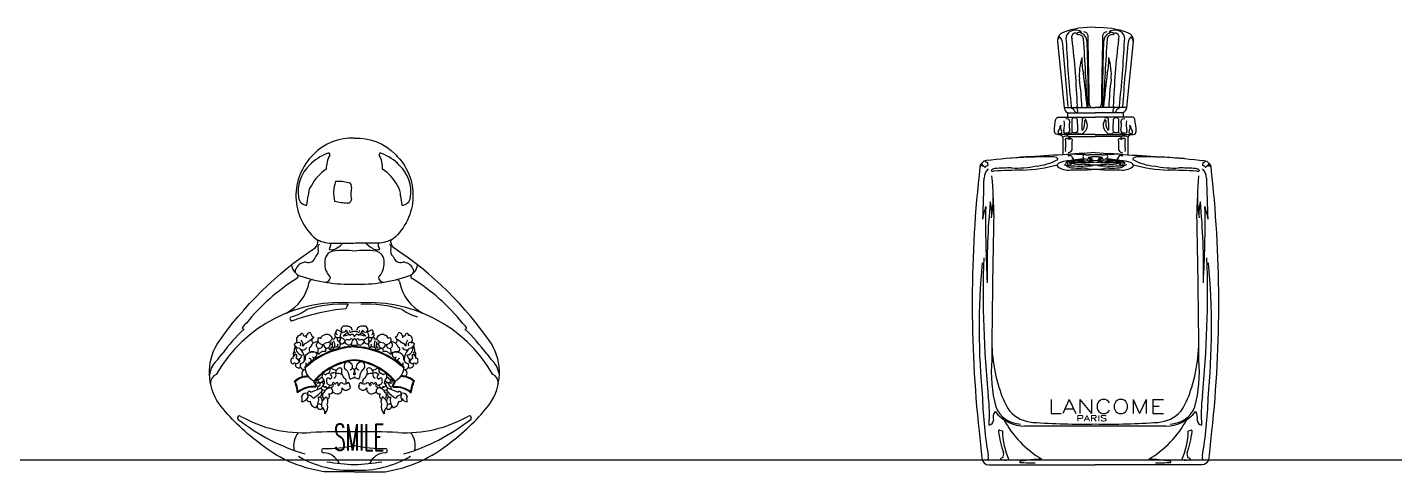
# Model space of a CAD drawing. Header units: inches. Extents: x 8.4 to 50.9, y 14.4 to 39.2.
# Drawn here: x 26.232 to 27.232, y 29.557 to 29.882 of the extents above; entities that cross this region are included whole.
import ezdxf

# ---------------------------------------------------------------- set-up
doc = ezdxf.new("R2010")
doc.units = ezdxf.units.IN
doc.header["$MEASUREMENT"] = 0
doc.layers.add('02', color=2, linetype='Continuous')
doc.layers.add('1', color=1, linetype='Continuous')
doc.styles.add('DIM', font='txt_____.ttf')

msp = doc.modelspace()

# ---------------------------------------------------------------- linework, layer by layer
at = {"layer": '02'}
for p, q in [((26.99001, 29.82315), (27.01274, 29.82315)), ((26.99244, 29.81945), (27.01274, 29.81945)), ((27.03548, 29.82315), (27.01274, 29.82315)), ((27.03305, 29.81945), (27.01274, 29.81945)), ((26.99352, 29.80196), (27.01274, 29.80196)), ((27.03197, 29.80196), (27.01274, 29.80196))]:
    msp.add_line(p, q, dxfattribs=at)
for points in [[(27.01274, 29.88183, 0.105119), (26.98918, 29.8781, 0.338258), (26.98514, 29.87155), (26.99001, 29.82315, 0.22303), (26.99244, 29.81945), (26.99244, 29.81628)], [(27.01274, 29.88183, -0.105119), (27.0363, 29.8781, -0.338258), (27.04034, 29.87155), (27.03548, 29.82315, -0.22303), (27.03305, 29.81945), (27.03305, 29.81628)], [(26.98578, 29.80359), (26.98499, 29.80359, -0.418662), (26.98288, 29.80574, -0.051997), (26.98394, 29.81463, -0.350318), (26.986, 29.81628), (27.01274, 29.81628)], [(27.03971, 29.80359), (27.0405, 29.80359, 0.418662), (27.04261, 29.80574, 0.051997), (27.04155, 29.81463, 0.350318), (27.03949, 29.81628), (27.01274, 29.81628)], [(26.47116, 29.8008, 0.219739), (26.44118, 29.78884, 0.442612), (26.44288, 29.7272, 0.12547), (26.45413, 29.72399), (26.47098, 29.72399)], [(26.47116, 29.8008, -0.219739), (26.50115, 29.78884, -0.442612), (26.49945, 29.7272, -0.12547), (26.48819, 29.72399), (26.47135, 29.72399)], [(27.01274, 29.80359), (26.98578, 29.80359, -0.414214), (26.98895, 29.80042), (26.98895, 29.78871, -0.002781), (26.96193, 29.7871, 0.008698), (26.93306, 29.78441, 0.350408), (26.92839, 29.77975, 0.055013), (26.92774, 29.58642, -0.014798), (26.92971, 29.56675, 0.393784), (26.93499, 29.56183), (27.01274, 29.56183)], [(27.01274, 29.80359), (27.03971, 29.80359, 0.414214), (27.03654, 29.80042), (27.03654, 29.78871, 0.002781), (27.06355, 29.7871, -0.008698), (27.09242, 29.78441, -0.350408), (27.0971, 29.77975, -0.055013), (27.09775, 29.58642, 0.014798), (27.09578, 29.56675, -0.393784), (27.0905, 29.56183), (27.01274, 29.56183)], [(27.01274, 29.79037, -0.002451), (26.98895, 29.78871)], [(27.01274, 29.79037, 0.002451), (27.03654, 29.78871)], [(26.47116, 29.55685), (26.44871, 29.55685, -0.136759), (26.40058, 29.57856, -0.063234), (26.37218, 29.60636, -0.287881), (26.3708, 29.65016, -0.096882), (26.4424, 29.72057, 0.248997), (26.44442, 29.72638)], [(26.47116, 29.55685), (26.49362, 29.55685, 0.136759), (26.54175, 29.57856, 0.063234), (26.57015, 29.60636, 0.287881), (26.57153, 29.65016, 0.096882), (26.49993, 29.72057, -0.248997), (26.49791, 29.72638)], [(26.57644, 29.62166, 0.266108), (26.57228, 29.62802, 0.294592), (26.47116, 29.68005, 0.294592), (26.37005, 29.62802, 0.266108), (26.36589, 29.62166)], [(26.47116, 29.64872, 0.179058), (26.4349, 29.63318)], [(26.47116, 29.64815, 0.180973), (26.43497, 29.63246)], [(26.47116, 29.64872, -0.179058), (26.50743, 29.63318)], [(26.47116, 29.64815, -0.180973), (26.50736, 29.63246)], [(26.44199, 29.6229, 0.029414), (26.44337, 29.61993, -0.229928), (26.44281, 29.61868, 0.195974), (26.42958, 29.61446, 0.056479), (26.42735, 29.62313, -0.202721), (26.43712, 29.62694)], [(26.44124, 29.62327, 0.033597), (26.44279, 29.61979, -0.144387), (26.44259, 29.61927, 0.178763), (26.43, 29.61551, 0.047977), (26.42802, 29.62297, -0.195264), (26.4371, 29.62637, -0.195264)], [(26.50033, 29.6229, -0.029414), (26.49896, 29.61993, 0.229928), (26.49952, 29.61868, -0.195974), (26.51274, 29.61446, -0.056479), (26.51497, 29.62313, 0.202721), (26.50521, 29.62694)], [(26.50109, 29.62327, -0.033597), (26.49953, 29.61979, 0.144387), (26.49974, 29.61927, -0.178763), (26.51233, 29.61551, -0.047977), (26.51431, 29.62297, 0.195264), (26.50523, 29.62637, 0.195264)]]:
    msp.add_lwpolyline(points, format="xyb", dxfattribs=at)
for centre, radius, start, end in [((26.99659, 29.87378), 0.00542, 134.25106, 198.31026), ((26.99828, 29.87192), 0.00794, 58.00872, 133.61169), ((26.99827, 29.87476), 0.00292, 68.58951, 212.86585), ((26.99976, 29.87711), 0.00056, 138.95408, 271.31593), ((27.00122, 29.87572), 0.00258, 71.97891, 137.00646), ((27.00035, 29.87275), 0.00384, 10.89733, 98.65799), ((27.00249, 29.87817), 0.000474, 78.639, 281.361), ((26.99984, 29.87145), 0.00683, 359.51879, 66.34058), ((27.00456, 29.87567), 0.00284, 4.50476, 98.81223), ((16.90281, 29.65614), 10.10697, 0.96568, 1.245867), ((37.12268, 29.65614), 10.10697, 178.754133, 179.03432), ((27.02093, 29.87567), 0.00284, 81.18777, 175.49524), ((27.02565, 29.87145), 0.00683, 113.65942, 180.48121), ((27.02514, 29.87275), 0.00384, 81.34201, 169.10267), ((27.023, 29.87817), 0.000474, 258.639, 101.361), ((27.0272, 29.87192), 0.00794, 46.38831, 121.99128), ((27.02427, 29.87572), 0.00258, 42.99354, 108.02109), ((27.02573, 29.87711), 0.00056, 268.68407, 41.04592), ((27.02722, 29.87476), 0.00292, 327.13415, 111.41049), ((27.0289, 29.87378), 0.00542, 341.68974, 45.74894), ((26.98956, 29.87171), 0.00442, 142.22339, 182.15677), ((26.98668, 29.8739), 0.000798, 27.99971, 139.78054), ((26.97953, 29.869), 0.00946, 2.98795, 33.91422), ((23.94672, 29.58114), 3.0559, 4.55841, 5.41453), ((27.79068, 29.90886), 0.80008, 182.63483, 186.09644), ((26.37138, 29.79991), 0.62871, 2.21113, 6.69192), ((25.00427, 29.74128), 2.00422, 2.35925, 3.78207), ((26.16491, 29.83481), 0.84256, 359.36851, 2.48878), ((27.86058, 29.83481), 0.84256, 177.51122, 180.63149), ((29.02122, 29.74128), 2.00422, 176.21793, 177.64075), ((27.65411, 29.79991), 0.62871, 173.30808, 177.78887), ((26.2348, 29.90886), 0.80008, 353.90356, 357.36517), ((30.07877, 29.58114), 3.0559, 174.58547, 175.44159), ((27.04595, 29.869), 0.00946, 146.08578, 177.01205), ((27.03881, 29.8739), 0.000798, 40.21946, 152.00029), ((27.03593, 29.87171), 0.00442, 357.84323, 37.77661), ((27.04516, 29.84716), 0.04413, 163.29413, 184.2559), ((27.03793, 29.85767), 0.0351, 176.4442, 194.98764), ((26.98756, 29.85767), 0.0351, 345.01236, 3.5558), ((26.98033, 29.84716), 0.04413, 355.7441, 16.70587), ((25.63023, 29.68297), 1.38374, 5.8407, 6.87425), ((28.39526, 29.68297), 1.38374, 173.12575, 174.1593), ((26.79401, 29.81592), 0.20903, 2.09865, 7.68879), ((27.23148, 29.81592), 0.20903, 172.31121, 177.90135), ((27.01013, 29.82454), 0.00289, 160.15022, 208.81564), ((27.01158, 29.82597), 0.00327, 171.02583, 225.87622), ((27.01391, 29.82597), 0.00327, 314.12378, 8.97417), ((27.01536, 29.82454), 0.00289, 331.18436, 19.84978), ((26.99204, 29.81295), 0.00199, 358.20662, 116.69369), ((26.99637, 29.82369), 0.00126, 170.88321, 272.66947), ((26.99762, 29.8138), 0.00203, 44.70831, 181.11747), ((27.65966, 30.22859), 0.77771, 211.48249, 211.68881), ((26.99887, 29.82057), 0.00111, 208.08278, 4.76918), ((26.99818, 29.81401), 0.00151, 345.46704, 54.27714), ((26.99995, 29.82335), 0.000875, 112.11439, 224.33182), ((26.9829, 29.81648), 0.01758, 13.76405, 20.8674), ((27.08732, 29.80623), 0.08457, 174.04128, 179.05748), ((27.00288, 29.82325), 0.00032, 341.38208, 87.22136), ((27.00485, 29.81375), 0.00208, 53.14014, 142.61144), ((27.01151, 29.82716), 0.00418, 238.06638, 253.8777), ((27.01398, 29.82716), 0.00418, 286.1223, 301.93362), ((27.02063, 29.81375), 0.00208, 37.38856, 126.85986), ((26.93817, 29.80623), 0.08457, 0.94252, 5.95872), ((27.02261, 29.82325), 0.00032, 92.77864, 198.61792), ((27.04258, 29.81648), 0.01758, 159.1326, 166.23595), ((27.02662, 29.82057), 0.00111, 175.23082, 331.91722), ((27.02731, 29.81401), 0.00151, 125.72286, 194.53296), ((27.02553, 29.82335), 0.000875, 315.66818, 67.88561), ((27.02787, 29.8138), 0.00203, 358.88253, 135.29169), ((26.36583, 30.22859), 0.77771, 328.31119, 328.51751), ((27.02912, 29.82369), 0.00126, 267.33053, 9.11679), ((27.03345, 29.81295), 0.00199, 63.30631, 181.79338), ((26.98642, 29.80523), 0.000946, 146.82488, 266.34844), ((26.97332, 29.81321), 0.0144, 328.76897, 348.38414), ((26.99416, 29.80919), 0.00683, 170.52764, 205.74747), ((26.98638, 29.80551), 0.00178, 331.0609, 23.60817), ((26.99074, 29.8056), 0.00119, 152.78249, 307.77339), ((26.9721, 29.81049), 0.01811, 346.10267, 9.57101), ((26.9918, 29.80708), 0.00244, 262.30219, 337.85086), ((27.00404, 29.80998), 0.01043, 163.82982, 197.35418), ((26.99308, 29.80656), 0.00106, 337.85086, 17.35418), ((27.11258, 29.81053), 0.11704, 178.41493, 182.23692), ((26.99667, 29.80596), 0.00104, 179.07311, 291.95998), ((26.99752, 29.80716), 0.00243, 281.22497, 344.47963), ((26.92434, 29.80771), 0.07554, 359.08843, 4.49476), ((27.00331, 29.80736), 0.000608, 154.8229, 332.61987), ((26.99236, 29.81276), 0.01281, 333.71773, 4.76074), ((26.99972, 29.81045), 0.00723, 304.87686, 27.76935), ((27.00562, 29.81385), 0.000491, 357.14966, 182.85034), ((27.02577, 29.81045), 0.00723, 152.23065, 235.12314), ((27.01987, 29.81385), 0.000491, 357.14966, 182.85034), ((27.03313, 29.81276), 0.01281, 175.23926, 206.28227), ((27.02218, 29.80736), 0.000608, 207.38013, 25.1771), ((27.10115, 29.80771), 0.07554, 175.50524, 180.91157), ((27.02797, 29.80716), 0.00243, 195.52037, 258.77503), ((27.02882, 29.80596), 0.00104, 248.04002, 0.92689), ((26.91291, 29.81053), 0.11704, 357.76308, 1.58507), ((27.03241, 29.80656), 0.00106, 162.64582, 202.14914), ((27.02144, 29.80998), 0.01043, 342.64582, 16.17018), ((27.03369, 29.80708), 0.00244, 202.14914, 277.69781), ((27.03475, 29.8056), 0.00119, 232.22661, 27.21751), ((27.05339, 29.81049), 0.01811, 170.42899, 193.89733), ((27.03911, 29.80551), 0.00178, 156.39183, 208.9391), ((27.03133, 29.80919), 0.00683, 334.25253, 9.47236), ((27.05217, 29.81321), 0.0144, 191.61586, 211.23103), ((27.03907, 29.80523), 0.000946, 273.65156, 33.17512), ((26.98662, 29.80673), 0.00245, 263.88193, 302.27834), ((26.99152, 29.79704), 0.00531, 67.91055, 121.66404), ((26.95932, 29.79681), 0.03182, 353.23453, 6.04411), ((26.99176, 29.79982), 0.000857, 49.68351, 156.5611), ((26.99317, 29.80617), 0.00206, 228.24748, 279.79278), ((26.99352, 29.80328), 0.00132, 179.90643, 234.49673), ((26.99358, 29.80324), 0.00304, 245.34525, 290.2535), ((26.9938, 29.80146), 0.000581, 119.152, 270.59663), ((26.99766, 29.78784), 0.01682, 81.68732, 104.25457), ((26.99381, 29.79867), 0.0022, 30.263, 90.07944), ((27.14657, 29.79256), 0.15104, 177.26025, 180.15301), ((27.00194, 29.80724), 0.00332, 236.14642, 305.15457), ((27.02355, 29.80724), 0.00332, 234.84543, 303.85358), ((27.02783, 29.78784), 0.01682, 75.74543, 98.31268), ((27.03168, 29.79867), 0.0022, 89.92056, 149.737), ((26.87892, 29.79256), 0.15104, 359.84699, 2.73975), ((27.03191, 29.80324), 0.00304, 249.7465, 294.65475), ((27.03168, 29.80146), 0.000581, 269.40337, 60.848), ((27.03232, 29.80617), 0.00206, 260.20722, 311.75252), ((27.03396, 29.79704), 0.00531, 58.33596, 112.08945), ((27.03197, 29.80328), 0.00132, 305.50327, 0.09357), ((27.03373, 29.79982), 0.000857, 23.4389, 130.31649), ((27.06617, 29.79681), 0.03182, 173.95589, 186.76547), ((27.03887, 29.80673), 0.00245, 237.72166, 276.11807), ((26.46428, 29.75584), 0.03621, 111.2138, 135.7273), ((26.47098, 29.77875), 0.02038, 151.54579, 181.83323), ((26.45202, 29.78887), 0.00111, 338.53055, 139.58927), ((26.4903, 29.78887), 0.00111, 40.41073, 201.46945), ((26.47135, 29.77875), 0.02038, 358.16677, 28.45421), ((26.47805, 29.75584), 0.03621, 44.2727, 68.7862), ((26.98542, 29.2524), 0.53483, 90.41008, 94.06763), ((26.96622, 29.8205), 0.04018, 274.68478, 298.29954), ((26.98198, 29.78271), 0.00452, 47.52046, 94.91344), ((26.98469, 29.78547), 0.000671, 328.69929, 58.53888), ((26.99336, 29.79209), 0.00262, 158.20282, 204.29022), ((26.99288, 29.79307), 0.00281, 267.98795, 341.04903), ((26.99336, 29.78836), 0.000485, 104.42276, 299.21656), ((27.00349, 29.74546), 0.03994, 84.59811, 105.19097), ((27.02602, 29.46373), 0.32675, 94.27677, 95.75744), ((26.99426, 29.78612), 0.00193, 11.49074, 110.21955), ((26.99619, 29.7862), 0.000309, 95.53132, 312.43313), ((26.99658, 29.78478), 0.000362, 81.27074, 259.78742), ((26.99639, 29.78552), 0.000452, 302.18924, 89.73101), ((27.00316, 30.00757), 0.21837, 268.54905, 270.09611), ((27.00372, 29.78879), 0.000445, 334.46483, 115.58927), ((27.00534, 29.7875), 0.00164, 137.79217, 236.66953), ((27.00325, 29.7859), 0.0012, 301.16788, 10.86738), ((27.00689, 29.79298), 0.00436, 237.22346, 283.22962), ((27.00695, 29.78498), 0.000374, 273.06927, 38.96519), ((27.00764, 29.78624), 0.000213, 117.40247, 259.2872), ((27.01339, 29.76467), 0.02253, 78.86849, 105.03284), ((27.00698, 29.78448), 0.00167, 24.76106, 68.08646), ((27.0121, 29.76467), 0.02253, 74.96716, 101.13151), ((27.00832, 29.77149), 0.01725, 85.08927, 91.44272), ((27.00859, 29.78555), 0.00082, 260.98552, 112.9242), ((27.00879, 29.78541), 0.000376, 217.94799, 33.57946), ((27.009, 29.78586), 0.000261, 102.42071, 292.50484), ((27.00957, 29.78529), 0.00103, 67.0446, 127.19238), ((27.01194, 29.74906), 0.03968, 84.63876, 93.09451), ((27.01354, 29.74906), 0.03968, 86.90549, 95.36124), ((27.01032, 29.78481), 0.000358, 108.38459, 250.99903), ((27.0097, 29.78561), 0.000686, 318.07348, 66.84882), ((27.01579, 29.78561), 0.000686, 113.15118, 221.92652), ((27.01517, 29.78481), 0.000358, 289.00097, 71.61541), ((27.01592, 29.78529), 0.00103, 52.80762, 112.9554), ((27.01716, 29.77149), 0.01725, 88.55728, 94.91073), ((27.01689, 29.78555), 0.00082, 67.0758, 279.01448), ((27.0167, 29.78541), 0.000376, 146.42054, 322.05201), ((27.01648, 29.78586), 0.000261, 247.49516, 77.57929), ((27.01851, 29.78448), 0.00167, 111.91354, 155.23894), ((27.0186, 29.79298), 0.00436, 256.77038, 302.77654), ((27.01785, 29.78624), 0.000213, 280.7128, 62.59753), ((27.01853, 29.78498), 0.000374, 141.03481, 266.93073), ((27.022, 29.74546), 0.03994, 74.80903, 95.40189), ((27.02223, 29.7859), 0.0012, 169.13262, 238.83212), ((27.02015, 29.7875), 0.00164, 303.33047, 42.20783), ((27.02177, 29.78879), 0.000445, 64.41073, 205.53517), ((27.02233, 30.00757), 0.21837, 269.90389, 271.45095), ((26.99947, 29.46373), 0.32675, 84.24256, 85.72323), ((27.02909, 29.78552), 0.000452, 90.26899, 237.81076), ((27.02891, 29.78478), 0.000362, 280.21258, 98.72926), ((27.0293, 29.7862), 0.000309, 227.56687, 84.46868), ((27.03122, 29.78612), 0.00193, 69.78045, 168.50926), ((27.03261, 29.79307), 0.00281, 198.95097, 272.01205), ((27.03213, 29.78836), 0.000485, 240.78344, 75.57724), ((27.03213, 29.79209), 0.00262, 335.70978, 21.79718), ((27.0408, 29.78547), 0.000671, 121.46112, 211.30071), ((27.05927, 29.8205), 0.04018, 241.70046, 265.31522), ((27.0435, 29.78271), 0.00452, 85.08656, 132.47954), ((27.04006, 29.2524), 0.53483, 85.93237, 89.58992), ((26.45682, 29.76159), 0.02687, 133.3943, 188.60628), ((26.46728, 29.75193), 0.03103, 122.49934, 152.84029), ((26.47504, 29.75193), 0.03103, 27.15971, 57.50066), ((26.48551, 29.76159), 0.02687, 351.39372, 46.6057), ((26.93112, 29.77995), 0.00248, 150.06491, 187.62333), ((26.92916, 29.78119), 0.00019, 95.07489, 188.55922), ((26.9293, 29.78149), 0.000185, 215.16199, 58.25593), ((26.92949, 29.7819), 0.000275, 250.49511, 24.43042), ((26.9298, 29.78187), 0.000162, 275.89347, 112.20258), ((26.92991, 29.78165), 0.00011, 152.16869, 338.68141), ((26.93002, 29.78142), 0.000197, 304.51791, 98.25985), ((26.92876, 29.78122), 0.00137, 336.89786, 1.65569), ((26.93021, 29.78082), 0.000233, 216.2465, 4.36469), ((26.9306, 29.78048), 0.000388, 350.01692, 114.73964), ((26.93107, 29.78014), 0.000288, 356.05831, 107.25771), ((26.93146, 29.78), 0.00016, 4.24105, 131.03795), ((26.94011, 29.7718), 0.00864, 130.44223, 181.59301), ((26.93211, 29.78016), 0.000512, 196.84313, 300.00288), ((26.93213, 29.78412), 0.000226, 171.89136, 313.59426), ((26.9322, 29.7836), 0.00037, 332.45954, 75.19177), ((26.93796, 29.77343), 0.00841, 116.77668, 131.68574), ((26.9338, 29.78588), 0.00276, 242.52923, 271.3102), ((26.93386, 29.78283), 0.000286, 302.34116, 90.46791), ((26.93489, 29.78223), 0.000945, 157.74366, 217.45911), ((26.93419, 29.78157), 0.000107, 313.17208, 118.93774), ((26.93481, 29.78112), 0.000658, 145.46802, 195.05918), ((26.93949, 29.77482), 0.00374, 91.4199, 140.86109), ((26.93771, 29.77758), 0.00119, 199.58012, 273.08894), ((26.93854, 29.77579), 0.000974, 76.82629, 141.7206), ((26.98004, 28.92633), 0.85141, 91.3896, 92.77897), ((26.95303, 29.59256), 0.1865, 90.44308, 94.18941), ((26.95514, 29.84865), 0.06968, 267.07268, 281.8886), ((26.9574, 29.87591), 0.09845, 271.15863, 286.25747), ((26.98609, 29.78088), 0.00125, 154.98446, 239.31607), ((26.9881, 29.77968), 0.00358, 92.17615, 151.16418), ((26.99323, 29.7918), 0.0143, 237.05172, 275.50037), ((26.99357, 29.76833), 0.01594, 88.73344, 110.5955), ((26.99509, 29.79449), 0.01391, 247.58818, 272.69825), ((26.9936, 29.78138), 0.00268, 102.54759, 178.98567), ((26.99573, 29.78544), 0.00626, 219.82876, 265.66128), ((26.99379, 29.78244), 0.00147, 121.01777, 288.7506), ((26.99976, 30.01479), 0.23188, 268.46408, 274.54798), ((26.99514, 29.78316), 0.00148, 129.50556, 278.59533), ((26.997, 30.19748), 0.41322, 269.5729, 272.77692), ((26.99804, 29.99734), 0.2198, 269.10275, 275.39715), ((26.99551, 29.78316), 0.000554, 98.75129, 274.68127), ((27.00423, 29.89294), 0.11409, 265.48796, 269.06451), ((26.99639, 29.78717), 0.00359, 254.42562, 294.5938), ((27.00145, 29.80013), 0.01849, 251.4052, 274.60522), ((27.00182, 29.87291), 0.09251, 266.23245, 275.70776), ((27.00356, 29.72969), 0.05518, 89.67186, 97.333), ((27.0012, 29.80005), 0.01649, 266.53399, 290.51193), ((27.00303, 29.75861), 0.02026, 79.34912, 91.86167), ((26.92801, 28.67541), 1.10882, 85.52822, 86.12529), ((27.02745, 29.99734), 0.2198, 264.60285, 270.89725), ((27.02573, 30.01479), 0.23188, 265.45202, 271.53592), ((27.02848, 30.19748), 0.41322, 267.22308, 270.4271), ((27.09748, 28.67541), 1.10882, 93.87471, 94.47178), ((27.02366, 29.87291), 0.09251, 264.29224, 273.76755), ((27.02429, 29.80005), 0.01649, 249.48807, 273.46601), ((27.02246, 29.75861), 0.02026, 88.13833, 100.65088), ((27.02193, 29.72969), 0.05518, 82.667, 90.32814), ((27.02403, 29.80013), 0.01849, 265.39478, 288.5948), ((27.02126, 29.89294), 0.11409, 270.93549, 274.51204), ((27.02909, 29.78717), 0.00359, 245.4062, 285.57438), ((27.0304, 29.79449), 0.01391, 267.30175, 292.41182), ((27.02997, 29.78316), 0.000554, 265.31873, 81.24871), ((27.03034, 29.78316), 0.00148, 261.40467, 50.49444), ((27.02976, 29.78544), 0.00626, 274.33872, 320.17124), ((27.03226, 29.7918), 0.0143, 264.49963, 302.94828), ((27.0317, 29.78244), 0.00147, 251.2494, 58.98223), ((27.03192, 29.76833), 0.01594, 69.4045, 91.26656), ((27.03189, 29.78138), 0.00268, 1.01433, 77.45241), ((27.03739, 29.77968), 0.00358, 28.83582, 87.82385), ((27.0394, 29.78088), 0.00125, 300.68393, 25.01554), ((27.06809, 29.87591), 0.09845, 253.74253, 268.84137), ((27.07035, 29.84865), 0.06968, 258.1114, 272.92732), ((27.04545, 28.92633), 0.85141, 87.22103, 88.6104), ((27.07246, 29.59256), 0.1865, 85.81059, 89.55692), ((27.08599, 29.77482), 0.00374, 39.13891, 88.5801), ((27.08695, 29.77579), 0.000974, 38.2794, 103.17371), ((27.08778, 29.77758), 0.00119, 266.91106, 340.41988), ((27.08538, 29.7718), 0.00864, 358.40699, 49.55777), ((27.09129, 29.78157), 0.000107, 61.06226, 226.82792), ((27.09068, 29.78112), 0.000658, 344.94082, 34.53198), ((27.08753, 29.77343), 0.00841, 48.31426, 63.22332), ((27.09162, 29.78283), 0.000286, 89.53209, 237.65884), ((27.0906, 29.78223), 0.000945, 322.54089, 22.25634), ((27.09169, 29.78588), 0.00276, 268.6898, 297.47077), ((27.09329, 29.7836), 0.00037, 104.80823, 207.54046), ((27.09338, 29.78016), 0.000512, 239.99712, 343.15687), ((27.09335, 29.78412), 0.000226, 226.40574, 8.10864), ((27.09403, 29.78), 0.00016, 48.96205, 175.75895), ((27.09442, 29.78014), 0.000288, 72.74229, 183.94169), ((27.09489, 29.78048), 0.000388, 65.26036, 189.98308), ((27.09528, 29.78082), 0.000233, 175.63531, 323.7535), ((27.09547, 29.78142), 0.000197, 81.74015, 235.48209), ((27.09672, 29.78122), 0.00137, 178.34431, 203.10214), ((27.09557, 29.78165), 0.00011, 201.31859, 27.83131), ((27.09569, 29.78187), 0.000162, 67.79742, 264.10653), ((27.096, 29.7819), 0.000275, 155.56958, 289.50489), ((27.09619, 29.78149), 0.000185, 121.74407, 324.83801), ((27.09632, 29.78119), 0.00019, 351.44078, 84.92511), ((27.09436, 29.77995), 0.00248, 352.37667, 29.93509), ((26.4495, 29.75904), 0.01209, 144.33623, 181.64734), ((26.47934, 29.76069), 0.02348, 159.16623, 194.92664), ((26.45957, 29.73695), 0.03217, 76.75617, 93.87125), ((26.46628, 29.76549), 0.00285, 346.89949, 76.75617), ((26.49283, 29.75904), 0.01209, 358.35266, 35.66377), ((20.44225, 29.96214), 6.49202, 358.053684, 358.317812), ((26.8246, 29.75899), 0.11352, 351.63094, 7.25549), ((27.20089, 29.75899), 0.11352, 172.74451, 188.36906), ((33.58324, 29.96214), 6.49202, 181.682188, 181.946316), ((26.4367, 29.75821), 0.00648, 185.6675, 267.96567), ((26.15148, 29.79382), 0.28808, 351.59724, 352.9963), ((26.46629, 29.75606), 0.0027, 254.46743, 1.57452), ((26.48847, 29.76033), 0.01993, 166.89949, 192.16125), ((26.79085, 29.79382), 0.28808, 187.0037, 188.40276), ((26.50563, 29.75821), 0.00648, 272.03433, 354.3325), ((26.79979, 29.74744), 0.13872, 359.01673, 4.31925), ((27.2257, 29.74744), 0.13872, 175.68075, 180.98327), ((26.47196, 29.83265), 0.07949, 258.89311, 265.90492), ((26.50177, 29.84478), 0.44098, 346.47525, 347.68663), ((27.72507, 29.73911), 0.79255, 179.15955, 183.18244), ((27.43834, 29.70561), 0.50471, 174.47622, 181.19228), ((26.89792, 29.74525), 0.0391, 355.91692, 13.22843), ((34.52862, 29.58715), 7.59177, 178.808174, 179.612395), ((19.49686, 29.58715), 7.59177, 0.387605, 1.191826), ((27.12757, 29.74525), 0.0391, 166.77157, 184.08308), ((26.58715, 29.70561), 0.50471, 358.80772, 5.52378), ((26.30042, 29.73911), 0.79255, 356.81756, 0.84045), ((27.52372, 29.84478), 0.44098, 192.31337, 193.52475), ((26.44044, 29.71813), 0.00446, 302.4976, 19.86969), ((26.44724, 29.7209), 0.00289, 126.1904, 205.71178), ((26.45712, 29.7107), 0.00768, 103.11988, 184.94498), ((26.44963, 29.72269), 0.00416, 315.11227, 359.61016), ((26.45483, 29.72361), 0.00446, 239.79777, 283.36386), ((26.45252, 29.72308), 0.00134, 341.55996, 43.7523), ((26.46392, 29.64849), 0.07021, 83.73536, 96.9847), ((26.44896, 29.73685), 0.01889, 291.43235, 318.1095), ((26.47841, 29.64849), 0.07021, 83.0153, 96.26464), ((26.49337, 29.73685), 0.01889, 221.8905, 248.56765), ((26.4875, 29.72361), 0.00446, 256.63614, 300.20223), ((26.4852, 29.7107), 0.00768, 355.05502, 76.88012), ((26.48981, 29.72308), 0.00134, 136.2477, 198.44004), ((26.4927, 29.72269), 0.00416, 180.38984, 224.88773), ((26.49509, 29.7209), 0.00289, 334.28822, 53.8096), ((26.50189, 29.71813), 0.00446, 160.13031, 237.5024), ((26.43442, 29.70889), 0.0093, 185.5253, 250.47173), ((26.43061, 29.70362), 0.00285, 138.35018, 221.64982), ((26.43603, 29.70163), 0.00849, 91.83909, 152.78569), ((26.43732, 29.71553), 0.00563, 253.92513, 348.22235), ((26.46294, 29.70887), 0.01352, 175.03362, 226.57842), ((26.47938, 29.70887), 0.01352, 313.42158, 4.96638), ((26.50501, 29.71553), 0.00563, 191.77765, 286.07487), ((26.5063, 29.70163), 0.00849, 27.21431, 88.16091), ((26.50791, 29.70889), 0.0093, 289.52827, 354.4747), ((26.51171, 29.70362), 0.00285, 318.35018, 41.64982), ((27.46817, 29.66167), 0.54035, 174.89575, 185.415), ((27.6873, 29.68743), 0.75658, 178.03602, 185.73963), ((26.33819, 29.68743), 0.75658, 354.26037, 1.96398), ((26.55732, 29.66167), 0.54035, 354.585, 5.10425), ((26.50531, 29.57456), 0.14517, 121.71841, 141.20111), ((26.40572, 29.70194), 0.03306, 298.07625, 349.00408), ((26.42801, 29.69983), 0.00203, 298.82655, 30.04503), ((26.46761, 29.80418), 0.1102, 250.7652, 271.84711), ((26.44051, 29.69492), 0.00244, 89.49599, 162.96499), ((26.44963, 29.69945), 0.00404, 273.32919, 354.29782), ((26.47472, 29.80418), 0.1102, 268.15289, 289.2348), ((26.4927, 29.69945), 0.00404, 185.70218, 266.67081), ((26.50182, 29.69492), 0.00244, 17.03501, 90.50401), ((26.53661, 29.70194), 0.03306, 190.99592, 241.92375), ((26.51432, 29.69983), 0.00203, 149.95497, 241.17345), ((26.43702, 29.57456), 0.14517, 38.79889, 58.28159), ((26.48127, 29.51381), 0.1631, 95.74353, 110.18131), ((26.41865, 29.69831), 0.02879, 282.7423, 307.95113), ((26.46397, 29.57844), 0.10101, 88.50515, 105.8685), ((26.47438, 29.67345), 0.0098, 142.47419, 164.35284), ((26.47835, 29.57844), 0.10101, 74.1315, 91.49485), ((26.52368, 29.69831), 0.02879, 232.04887, 257.2577), ((26.41058, 29.64559), 0.02713, 132.72105, 141.743), ((26.42599, 29.66856), 0.00194, 120.83574, 239.16426), ((26.53175, 29.64559), 0.02713, 38.257, 47.27895), ((26.4837, 29.56197), 0.13608, 133.23025, 143.38148), ((26.39014, 29.662), 0.000949, 155.39765, 292.39057), ((26.43188, 29.65344), 0.00316, 96.14341, 226.95496), ((26.4327, 29.6568), 0.00118, 46.06238, 190.49409), ((26.43494, 29.65749), 0.00143, 173.73089, 330.26942), ((26.43939, 29.6551), 0.00362, 119.5042, 185.34611), ((26.29303, 29.83541), 0.23342, 307.79994, 309.46757), ((26.43834, 29.65756), 0.00101, 22.65143, 136.75795), ((26.44306, 29.65871), 0.00386, 191.33145, 244.47), ((26.4425, 29.65297), 0.00251, 116.15332, 237.81027), ((26.44999, 29.65298), 0.00386, 103.14926, 164.00272), ((26.45106, 29.65314), 0.00409, 8.53505, 118.55197), ((26.45763, 29.65393), 0.00125, 72.42481, 187.13389), ((26.4592, 29.65722), 0.00242, 136.44281, 240.35453), ((26.45953, 29.65889), 0.00208, 122.46742, 237.53258), ((26.45906, 29.65731), 0.00243, 244.40606, 312.63972), ((26.47988, 29.70817), 0.05215, 245.69255, 250.01197), ((26.46332, 29.653), 0.00277, 132.47421, 186.3965), ((26.46556, 29.65579), 0.00487, 136.16532, 183.15341), ((26.43274, 29.61135), 0.05228, 52.99341, 57.6664), ((26.46399, 29.66084), 0.00257, 75.94089, 221.00297), ((26.46313, 29.66093), 0.00207, 238.71293, 348.24501), ((26.48289, 29.63401), 0.02968, 124.52631, 132.42575), ((26.47328, 29.61839), 0.03896, 95.73968, 105.52123), ((26.46551, 29.65903), 0.00439, 15.89711, 101.78064), ((26.47032, 29.66159), 0.00528, 191.87776, 246.9758), ((26.46812, 29.6597), 0.000786, 149.05039, 301.00173), ((26.46939, 29.6554), 0.00175, 27.0489, 130.35169), ((26.47437, 29.63106), 0.02857, 96.44171, 101.80757), ((26.472, 29.65617), 0.00105, 178.4899, 217.21471), ((26.46796, 29.63106), 0.02857, 78.19243, 83.55829), ((26.47033, 29.65617), 0.00105, 322.78529, 1.5101), ((26.47294, 29.6554), 0.00175, 49.64831, 152.9511), ((26.47682, 29.65903), 0.00439, 78.21936, 164.10289), ((26.46904, 29.61839), 0.03896, 74.47877, 84.26032), ((26.47421, 29.6597), 0.000786, 238.99827, 30.94961), ((26.47201, 29.66159), 0.00528, 293.0242, 348.12224), ((26.45944, 29.63401), 0.02968, 47.57425, 55.47369), ((26.4792, 29.66093), 0.00207, 191.75499, 301.28707), ((26.47834, 29.66084), 0.00257, 318.99703, 104.05911), ((26.50959, 29.61135), 0.05228, 122.3336, 127.00659), ((26.46245, 29.70817), 0.05215, 289.98803, 294.30745), ((26.47677, 29.65579), 0.00487, 356.84659, 43.83468), ((26.47901, 29.653), 0.00277, 353.6035, 47.52579), ((26.48327, 29.65731), 0.00243, 227.36028, 295.59394), ((26.4828, 29.65889), 0.00208, 302.46742, 57.53258), ((26.48312, 29.65722), 0.00242, 299.64547, 43.55719), ((26.4847, 29.65393), 0.00125, 352.86611, 107.57519), ((26.49127, 29.65314), 0.00409, 61.44803, 171.46495), ((26.49234, 29.65298), 0.00386, 15.99728, 76.85074), ((26.49927, 29.65871), 0.00386, 295.53, 348.66855), ((26.49983, 29.65297), 0.00251, 302.18973, 63.84668), ((26.6493, 29.83541), 0.23342, 230.53243, 232.20006), ((26.50399, 29.65756), 0.00101, 43.24205, 157.34857), ((26.50294, 29.6551), 0.00362, 354.65389, 60.4958), ((26.50739, 29.65749), 0.00143, 209.73058, 6.26911), ((26.50963, 29.6568), 0.00118, 349.50591, 133.93762), ((26.51045, 29.65344), 0.00316, 313.04504, 83.85659), ((26.55219, 29.662), 0.000949, 247.60943, 24.60235), ((26.45862, 29.56197), 0.13608, 36.61852, 46.76975), ((27.05312, 29.65324), 0.11611, 176.79897, 198.63096), ((26.97236, 29.65324), 0.11611, 341.36904, 3.20103), ((26.42965, 29.64569), 0.00261, 143.9297, 233.57815), ((26.42946, 29.64725), 0.00389, 86.16646, 126.5834), ((26.43107, 29.6512), 0.00401, 191.90831, 268.08405), ((26.42555, 29.64846), 0.00233, 328.0277, 7.89509), ((26.43354, 29.64717), 0.00514, 169.24878, 266.3199), ((26.43054, 29.64992), 0.00146, 313.44507, 123.9262), ((26.43342, 29.64898), 0.00306, 215.75189, 337.27554), ((26.42351, 29.63872), 0.01127, 355.549, 48.75348), ((26.42767, 29.64946), 0.00589, 352.66728, 38.20435), ((26.43876, 29.64535), 0.00623, 115.39239, 147.40195), ((26.43979, 29.6463), 0.00184, 136.35274, 262.03884), ((26.43706, 29.65026), 0.00302, 297.44458, 355.12617), ((26.44501, 29.64478), 0.00718, 93.00309, 133.40277), ((26.44518, 29.64942), 0.00196, 95.24932, 227.15547), ((26.4452, 29.6485), 0.00145, 201.34601, 303.97583), ((26.44734, 29.65326), 0.003, 159.5714, 252.00896), ((26.45268, 29.64459), 0.00831, 162.2276, 191.04434), ((26.44535, 29.65388), 0.000935, 9.743, 152.78002), ((26.44583, 29.64933), 0.00204, 274.90885, 12.15961), ((26.44782, 29.65163), 0.00187, 221.11906, 346.92825), ((26.45261, 29.65137), 0.0046, 199.70857, 245.84297), ((26.45021, 29.65631), 0.00513, 263.70296, 319.26357), ((26.45302, 29.64528), 0.00301, 140.78494, 190.29706), ((26.4507, 29.6507), 0.00353, 270.364, 297.68332), ((26.45332, 29.64728), 0.00102, 163.19814, 309.47134), ((26.44875, 29.65085), 0.00486, 317.58827, 355.47629), ((26.45482, 29.65207), 0.00201, 185.12837, 280.27891), ((26.45481, 29.64698), 0.000974, 71.73804, 209.48821), ((26.45486, 29.64688), 0.000972, 202.99265, 22.33928), ((26.45578, 29.65184), 0.00203, 72.57924, 146.26722), ((26.4471, 29.64919), 0.00813, 353.33965, 19.35269), ((26.45583, 29.64796), 0.000714, 155.90792, 12.68114), ((26.45061, 29.64957), 0.00615, 344.7516, 29.04413), ((26.45759, 29.6502), 0.00209, 242.79518, 307.51389), ((26.46028, 29.65418), 0.00187, 156.47637, 223.5505), ((26.46011, 29.64927), 0.00144, 143.28285, 277.69529), ((26.45976, 29.65289), 0.000834, 165.97634, 345.97634), ((26.45758, 29.64971), 0.0033, 325.46248, 23.16822), ((26.46185, 29.65188), 0.00152, 147.8436, 282.64213), ((26.46217, 29.65225), 0.00185, 270.5405, 359.27574), ((26.46609, 29.65223), 0.00207, 155.20123, 251.2345), ((26.46584, 29.64998), 0.00339, 61.63649, 106.35683), ((26.46708, 29.65166), 0.00216, 220.08382, 336.75472), ((26.46903, 29.65218), 0.00177, 46.6464, 153.84899), ((26.46987, 29.65013), 0.00105, 140.22065, 320.22065), ((26.47266, 29.6508), 0.0036, 114.56932, 179.93729), ((26.47321, 29.65657), 0.00755, 250.40405, 254.25467), ((26.46967, 29.6508), 0.0036, 0.06271, 65.43068), ((26.46912, 29.65657), 0.00755, 285.74533, 289.59595), ((26.47246, 29.65013), 0.00105, 219.77935, 39.77935), ((26.4733, 29.65218), 0.00177, 26.15101, 133.3536), ((26.47525, 29.65166), 0.00216, 203.24528, 319.91618), ((26.47649, 29.64998), 0.00339, 73.64317, 118.36351), ((26.47624, 29.65223), 0.00207, 288.7655, 24.79877), ((26.48016, 29.65225), 0.00185, 180.72426, 269.4595), ((26.48047, 29.65188), 0.00152, 257.35787, 32.1564), ((26.48474, 29.64971), 0.0033, 156.83178, 214.53752), ((26.48257, 29.65289), 0.000834, 194.02366, 14.02366), ((26.48222, 29.64927), 0.00144, 262.30471, 36.71715), ((26.48205, 29.65418), 0.00187, 316.4495, 23.52363), ((26.48474, 29.6502), 0.00209, 232.48611, 297.20482), ((26.49172, 29.64957), 0.00615, 150.95587, 195.2484), ((26.4865, 29.64796), 0.000714, 167.31886, 24.09208), ((26.48655, 29.65184), 0.00203, 33.73278, 107.42076), ((26.48747, 29.64688), 0.000972, 157.66072, 337.00735), ((26.49523, 29.64919), 0.00813, 160.64731, 186.66035), ((26.48751, 29.65207), 0.00201, 259.72109, 354.87163), ((26.48752, 29.64698), 0.000974, 330.51179, 108.26196), ((26.49212, 29.65631), 0.00513, 220.73643, 276.29704), ((26.48901, 29.64728), 0.00102, 230.52866, 16.80186), ((26.49357, 29.65085), 0.00486, 184.52371, 222.41173), ((26.49162, 29.6507), 0.00353, 242.31668, 269.636), ((26.48972, 29.65137), 0.0046, 294.15703, 340.29143), ((26.48931, 29.64528), 0.00301, 349.70294, 39.21506), ((26.49451, 29.65163), 0.00187, 193.07175, 318.88094), ((26.4965, 29.64933), 0.00204, 167.84039, 265.09115), ((26.49499, 29.65326), 0.003, 287.99104, 20.4286), ((26.49697, 29.65388), 0.000935, 27.21998, 170.257), ((26.49713, 29.6485), 0.00145, 236.02417, 338.65399), ((26.49714, 29.64942), 0.00196, 312.84453, 84.75068), ((26.48965, 29.64459), 0.00831, 348.95566, 17.7724), ((26.49732, 29.64478), 0.00718, 46.59723, 86.99691), ((26.50526, 29.65026), 0.00302, 184.87383, 242.55542), ((26.50254, 29.6463), 0.00184, 277.96116, 43.64726), ((26.50891, 29.64898), 0.00306, 202.72446, 324.24811), ((26.50357, 29.64535), 0.00623, 32.59805, 64.60761), ((26.51882, 29.63872), 0.01127, 131.24652, 184.451), ((26.51466, 29.64946), 0.00589, 141.79565, 187.33272), ((26.50879, 29.64717), 0.00514, 273.6801, 10.75122), ((26.51179, 29.64992), 0.00146, 56.0738, 226.55493), ((26.51126, 29.6512), 0.00401, 271.91595, 348.09169), ((26.51287, 29.64725), 0.00389, 53.4166, 93.83354), ((26.51268, 29.64569), 0.00261, 306.42185, 36.0703), ((26.51677, 29.64846), 0.00233, 172.10491, 211.9723), ((26.38368, 29.62517), 0.0186, 137.42126, 173.16447), ((26.33984, 29.6675), 0.04235, 315.3747, 324.87881), ((26.4274, 29.63797), 0.00272, 143.93189, 242.27537), ((26.42585, 29.63857), 0.0012, 66.71258, 122.80677), ((26.42727, 29.63496), 0.00129, 34.68148, 152.23577), ((26.42752, 29.64028), 0.00135, 85.5087, 207.06116), ((26.42952, 29.64281), 0.0032, 137.89574, 207.46553), ((26.42792, 29.64154), 0.00125, 311.59824, 103.55097), ((26.42688, 29.64219), 0.000932, 323.09914, 36.90086), ((26.42929, 29.6345), 0.00153, 92.82521, 164.44202), ((26.42926, 29.6401), 0.000715, 135.67177, 266.43971), ((26.4291, 29.63817), 0.00215, 272.97609, 37.62954), ((26.42869, 29.63743), 0.00203, 335.01526, 74.99511), ((26.43063, 29.64125), 0.00178, 275.43028, 33.26037), ((26.43416, 29.63436), 0.00271, 143.06213, 289.73445), ((26.43128, 29.63998), 0.00406, 280.09121, 16.45804), ((26.44094, 29.63709), 0.0072, 71.88205, 145.87279), ((26.4394, 29.63523), 0.00386, 159.33033, 198.98563), ((26.43637, 29.63717), 0.00184, 256.4911, 349.31158), ((26.43818, 29.63823), 0.0014, 252.45855, 94.8491), ((26.4405, 29.63844), 0.00611, 64.05251, 99.10895), ((26.43991, 29.63993), 0.00171, 258.63201, 18.16006), ((26.44153, 29.64259), 0.00213, 235.65114, 39.48068), ((26.47557, 29.59418), 0.04475, 95.64441, 139.64329), ((26.47557, 29.59418), 0.04418, 95.71735, 139.45408), ((26.4446, 29.64453), 0.00154, 202.78351, 325.80602), ((26.44904, 29.64002), 0.00483, 77.91384, 131.00058), ((26.46634, 29.63444), 0.00266, 42.37041, 181.72823), ((26.46681, 29.63362), 0.00301, 335.47193, 60.31668), ((26.46676, 29.59418), 0.04475, 40.35671, 84.35559), ((26.46676, 29.59418), 0.04418, 40.54592, 84.28265), ((26.47552, 29.63362), 0.00301, 119.68332, 204.52807), ((26.47599, 29.63444), 0.00266, 358.27177, 137.62959), ((26.49329, 29.64002), 0.00483, 48.99942, 102.08616), ((26.49773, 29.64453), 0.00154, 214.19398, 337.21649), ((26.50079, 29.64259), 0.00213, 140.51932, 304.34886), ((26.50183, 29.63844), 0.00611, 80.89105, 115.94749), ((26.50139, 29.63709), 0.0072, 34.12721, 108.11795), ((26.50242, 29.63993), 0.00171, 161.83994, 281.36799), ((26.50415, 29.63823), 0.0014, 85.1509, 287.54145), ((26.50596, 29.63717), 0.00184, 190.68842, 283.5089), ((26.50293, 29.63523), 0.00386, 341.01437, 20.66967), ((26.51104, 29.63998), 0.00406, 163.54196, 259.90879), ((26.50817, 29.63436), 0.00271, 250.26555, 36.93787), ((26.51169, 29.64125), 0.00178, 146.73963, 264.56972), ((26.51322, 29.63817), 0.00215, 142.37046, 267.02391), ((26.51364, 29.63743), 0.00203, 105.00489, 204.98474), ((26.51307, 29.6401), 0.000715, 273.56029, 44.32823), ((26.51304, 29.6345), 0.00153, 15.55798, 87.17479), ((26.51441, 29.64154), 0.00125, 76.44903, 228.40176), ((26.51505, 29.63496), 0.00129, 27.76423, 145.31852), ((26.51545, 29.64219), 0.000932, 143.09914, 216.90086), ((26.51481, 29.64028), 0.00135, 332.93884, 94.4913), ((26.51281, 29.64281), 0.0032, 332.53447, 42.10426), ((26.51648, 29.63857), 0.0012, 57.19323, 113.28742), ((26.51493, 29.63797), 0.00272, 297.72463, 36.06811), ((26.60249, 29.6675), 0.04235, 215.12119, 224.6253), ((26.55865, 29.62517), 0.0186, 6.83553, 42.57874), ((27.04046, 29.63005), 0.10378, 175.32691, 194.42803), ((26.98503, 29.63005), 0.10378, 345.57197, 4.67309), ((26.43051, 29.63554), 0.00277, 193.14129, 297.07459), ((26.43549, 29.62887), 0.00279, 97.85518, 224.93427), ((26.44707, 29.63399), 0.01219, 183.776, 245.39899), ((26.44103, 29.63212), 0.00871, 295.57384, 317.51915), ((26.45022, 29.62653), 0.00279, 145.14442, 226.6786), ((26.44875, 29.62681), 0.00154, 21.41812, 121.74351), ((26.45196, 29.62682), 0.00186, 75.38164, 162.68186), ((26.45191, 29.62421), 0.00114, 114.91259, 210.85292), ((26.45193, 29.62361), 0.00171, 41.63297, 106.98521), ((26.44963, 29.63112), 0.00376, 318.33156, 11.50446), ((26.45321, 29.62619), 0.00144, 268.83791, 81.21319), ((26.45385, 29.63212), 0.000594, 39.09974, 204.86337), ((26.45609, 29.62611), 0.00306, 61.47962, 150.33673), ((26.46005, 29.6435), 0.01242, 242.42576, 260.73669), ((26.45538, 29.62758), 0.00243, 286.10029, 18.90713), ((26.46049, 29.62946), 0.00302, 118.44401, 201.24918), ((26.4594, 29.62283), 0.0058, 63.5703, 107.21582), ((26.46048, 29.63107), 0.00176, 26.74227, 143.7392), ((26.46791, 29.62983), 0.0062, 160.79525, 233.00815), ((26.46567, 29.63361), 0.00213, 159.43747, 249.49079), ((26.45847, 29.62521), 0.00909, 3.40309, 44.78745), ((26.46826, 29.62549), 0.000757, 159.94543, 331.20731), ((26.46817, 29.63288), 0.00148, 250.53423, 339.45885), ((26.4643, 29.64213), 0.01762, 285.20585, 294.72596), ((26.46921, 29.63024), 0.00216, 328.7591, 80.832), ((26.47105, 29.62849), 0.000624, 89.96728, 273.64246), ((26.47802, 29.64213), 0.01762, 245.27404, 254.79415), ((26.47312, 29.63024), 0.00216, 99.168, 211.2409), ((26.47109, 29.6269), 0.000972, 85.58035, 92.31732), ((26.47124, 29.6269), 0.000972, 87.68268, 94.41965), ((26.47128, 29.62849), 0.000624, 266.35754, 90.03272), ((26.47416, 29.63288), 0.00148, 200.54115, 289.46577), ((26.47407, 29.62549), 0.000757, 208.79269, 20.05457), ((26.48386, 29.62521), 0.00909, 135.21255, 176.59691), ((26.47665, 29.63361), 0.00213, 290.50921, 20.56253), ((26.47442, 29.62983), 0.0062, 306.99185, 19.20475), ((26.48185, 29.63107), 0.00176, 36.2608, 153.25773), ((26.48293, 29.62283), 0.0058, 72.78418, 116.4297), ((26.48184, 29.62946), 0.00302, 338.75082, 61.55599), ((26.48227, 29.6435), 0.01242, 279.26331, 297.57424), ((26.48695, 29.62758), 0.00243, 161.09287, 253.89971), ((26.48624, 29.62611), 0.00306, 29.66327, 118.52038), ((26.48912, 29.62619), 0.00144, 98.78681, 271.16209), ((26.48848, 29.63212), 0.000594, 335.13663, 140.90026), ((26.4927, 29.63112), 0.00376, 168.49554, 221.66844), ((26.4904, 29.62361), 0.00171, 73.01479, 138.36703), ((26.49037, 29.62682), 0.00186, 17.31814, 104.61836), ((26.49041, 29.62421), 0.00114, 329.14708, 65.08741), ((26.49358, 29.62681), 0.00154, 58.25649, 158.58188), ((26.49211, 29.62653), 0.00279, 313.3214, 34.85558), ((26.5013, 29.63212), 0.00871, 222.48085, 244.42616), ((26.49526, 29.63399), 0.01219, 294.60101, 356.224), ((26.50684, 29.62887), 0.00279, 315.06573, 82.14482), ((26.51181, 29.63554), 0.00277, 242.92541, 346.85871), ((26.43479, 29.61465), 0.00248, 321.07217, 9.03779), ((26.43822, 29.61439), 0.00117, 33.73475, 146.26525), ((26.35262, 29.83639), 0.23768, 291.36117, 293.2587), ((26.42975, 29.63048), 0.02287, 299.13656, 323.25116), ((26.44501, 29.62277), 0.00151, 98.46879, 202.7704), ((26.44438, 29.6225), 0.000828, 201.83539, 347.30883), ((26.43906, 29.61894), 0.00548, 340.0544, 4.0787), ((26.44483, 29.62056), 0.00127, 256.0114, 27.6215), ((26.44688, 29.62368), 0.00217, 164.37452, 228.43363), ((26.44447, 29.61415), 0.00291, 278.79543, 27.82068), ((26.4457, 29.62565), 0.0036, 265.80671, 330.85832), ((26.44722, 29.6209), 0.00129, 354.25156, 168.85354), ((26.44574, 29.62039), 0.00247, 287.46077, 352.44098), ((26.44938, 29.62012), 0.00358, 215.7606, 281.48906), ((26.44913, 29.62006), 0.000946, 86.63992, 280.99473), ((26.44625, 29.62213), 0.00314, 339.03165, 49.06612), ((26.45438, 29.61189), 0.00638, 101.99664, 153.24653), ((26.44966, 29.61929), 0.000563, 197.67125, 23.08079), ((26.45106, 29.61891), 0.000914, 155.95616, 324.54226), ((26.45317, 29.62275), 0.0024, 158.63851, 261.37081), ((26.45085, 29.62049), 0.00231, 294.48093, 353.31778), ((26.45299, 29.61608), 0.00234, 249.69882, 352.60526), ((26.45374, 29.62191), 0.00179, 238.52812, 321.19135), ((26.45319, 29.6165), 0.00164, 59.51445, 94.85182), ((26.45479, 29.61802), 0.000774, 107.80838, 280.28903), ((26.45462, 29.61988), 0.00113, 266.77645, 33.68825), ((26.45087, 29.61541), 0.00447, 345.09735, 24.43894), ((26.45574, 29.62124), 0.00076, 42.29936, 255.72677), ((26.45701, 29.62171), 0.000703, 176.09737, 343.3117), ((26.45872, 29.61734), 0.00355, 229.74213, 12.86772), ((26.45853, 29.62123), 0.000895, 305.6028, 162.39291), ((26.45959, 29.62043), 0.000546, 171.60491, 327.31911), ((26.46162, 29.62023), 0.00157, 47.26193, 183.62356), ((26.46485, 29.61947), 0.00299, 206.52582, 308.63737), ((26.46413, 29.62374), 0.00277, 238.45394, 317.79098), ((26.46269, 29.62282), 0.00254, 338.37375, 54.17546), ((26.4663, 29.62026), 0.00162, 337.25609, 94.46973), ((26.46672, 29.61862), 0.00148, 268.47726, 43.02694), ((26.47561, 29.61862), 0.00148, 136.97306, 271.52274), ((26.47602, 29.62026), 0.00162, 85.53027, 202.74391), ((26.47748, 29.61947), 0.00299, 231.36263, 333.47418), ((26.4782, 29.62374), 0.00277, 222.20902, 301.54606), ((26.47964, 29.62282), 0.00254, 125.82454, 201.62625), ((26.48071, 29.62023), 0.00157, 356.37644, 132.73807), ((26.48361, 29.61734), 0.00355, 167.13228, 310.25787), ((26.48273, 29.62043), 0.000546, 212.68089, 8.39509), ((26.48379, 29.62123), 0.000895, 17.60709, 234.3972), ((26.48532, 29.62171), 0.000703, 196.6883, 3.90263), ((26.48658, 29.62124), 0.00076, 284.27323, 137.70064), ((26.48771, 29.61988), 0.00113, 146.31175, 273.22355), ((26.49146, 29.61541), 0.00447, 155.56106, 194.90265), ((26.48933, 29.61608), 0.00234, 187.39474, 290.30118), ((26.48859, 29.62191), 0.00179, 218.80865, 301.47188), ((26.48754, 29.61802), 0.000774, 259.71097, 72.19162), ((26.48913, 29.6165), 0.00164, 85.14818, 120.48555), ((26.49148, 29.62049), 0.00231, 186.68222, 245.51907), ((26.48794, 29.61189), 0.00638, 26.75347, 78.00336), ((26.48916, 29.62275), 0.0024, 278.62919, 21.36149), ((26.49127, 29.61891), 0.000914, 215.45774, 24.04384), ((26.49266, 29.61929), 0.000563, 156.91921, 342.32875), ((26.49295, 29.62012), 0.00358, 258.51094, 324.2394), ((26.49608, 29.62213), 0.00314, 130.93388, 200.96835), ((26.4932, 29.62006), 0.000946, 259.00527, 93.36008), ((26.49663, 29.62565), 0.0036, 209.14168, 274.19329), ((26.49511, 29.6209), 0.00129, 11.14646, 185.74844), ((26.49659, 29.62039), 0.00247, 187.55902, 252.53923), ((26.51258, 29.63048), 0.02287, 216.74884, 240.86344), ((26.49786, 29.61415), 0.00291, 152.17932, 261.20457), ((26.58971, 29.83639), 0.23768, 246.7413, 248.63883), ((26.4975, 29.62056), 0.00127, 152.3785, 283.9886), ((26.49545, 29.62368), 0.00217, 311.56637, 15.62548), ((26.49794, 29.6225), 0.000828, 192.69117, 338.16461), ((26.49732, 29.62277), 0.00151, 337.2296, 81.53121), ((26.50327, 29.61894), 0.00548, 175.9213, 199.9456), ((26.50411, 29.61439), 0.00117, 33.73475, 146.26525), ((26.50753, 29.61465), 0.00248, 170.96221, 218.92783), ((27.00104, 29.63419), 0.06068, 197.3041, 213.16876), ((27.02445, 29.63419), 0.06068, 326.83124, 342.6959), ((26.43593, 29.61043), 0.0038, 70.61709, 152.49932), ((26.4289, 29.61024), 0.00415, 332.00061, 27.99939), ((26.43318, 29.61183), 0.0036, 260.1844, 331.31252), ((26.43484, 29.61206), 0.00246, 307.39047, 23.19247), ((26.43788, 29.60963), 0.00143, 140.83528, 310.48723), ((26.43599, 29.60729), 0.00586, 33.25282, 82.7848), ((26.44395, 29.60866), 0.00514, 181.25486, 258.99994), ((26.43494, 29.60973), 0.0101, 322.66219, 8.78349), ((26.44474, 29.60182), 0.00452, 59.24185, 93.76221), ((26.43869, 29.60695), 0.00913, 9.93612, 33.05605), ((26.45362, 29.60571), 0.00657, 117.82398, 191.442), ((26.45098, 29.61252), 0.00321, 135.71311, 227.12062), ((26.44448, 29.60427), 0.00712, 315.52993, 16.3723), ((26.44964, 29.60998), 0.00179, 357.34353, 59.30144), ((26.44786, 29.60821), 0.00395, 330.74284, 25.30395), ((26.45054, 29.61213), 0.00241, 291.81109, 46.92979), ((26.45599, 29.61383), 0.000923, 61.71093, 151.65799), ((26.48634, 29.61383), 0.000923, 28.34201, 118.28907), ((26.49179, 29.61213), 0.00241, 133.07021, 248.18891), ((26.49447, 29.60821), 0.00395, 154.69605, 209.25716), ((26.49785, 29.60427), 0.00712, 163.6277, 224.47007), ((26.49268, 29.60998), 0.00179, 120.69856, 182.65647), ((26.4887, 29.60571), 0.00657, 348.558, 62.17602), ((26.49134, 29.61252), 0.00321, 312.87938, 44.28689), ((26.50363, 29.60695), 0.00913, 146.94395, 170.06388), ((26.49759, 29.60182), 0.00452, 86.23779, 120.75815), ((26.50739, 29.60973), 0.0101, 171.21651, 217.33781), ((26.49838, 29.60866), 0.00514, 281.00006, 358.74514), ((26.50634, 29.60729), 0.00586, 97.2152, 146.74718), ((26.50445, 29.60963), 0.00143, 229.51277, 39.16472), ((26.50749, 29.61206), 0.00246, 156.80753, 232.60953), ((26.5064, 29.61043), 0.0038, 27.50068, 109.38291), ((26.50915, 29.61183), 0.0036, 208.68748, 279.8156), ((26.51343, 29.61024), 0.00415, 152.00061, 207.99939), ((27.23912, 29.62041), 0.30905, 181.80451, 189.69651), ((26.8326, 29.59868), 0.10275, 355.66251, 7.31603), ((27.19289, 29.59868), 0.10275, 172.68397, 184.33749), ((26.78637, 29.62041), 0.30905, 350.30349, 358.19549), ((26.38721, 29.59612), 0.00154, 70.54308, 256.02925), ((26.4337, 29.67763), 0.09232, 240.12729, 273.52496), ((26.44612, 29.60481), 0.00228, 175.50221, 327.8372), ((26.4435, 29.59958), 0.00606, 357.16414, 52.60418), ((26.49883, 29.59958), 0.00606, 127.39582, 182.83586), ((26.49621, 29.60481), 0.00228, 212.1628, 4.49779), ((26.50863, 29.67763), 0.09232, 266.47504, 299.87271), ((26.55512, 29.59612), 0.00154, 283.97075, 109.45692), ((26.94519, 29.59665), 0.00713, 143.06904, 196.67951), ((26.9612, 29.61752), 0.02732, 217.3809, 270.23843), ((26.95866, 29.61194), 0.02025, 202.48893, 268.26188), ((26.9688, 29.61806), 0.02521, 222.5949, 265.93639), ((27.05669, 29.61806), 0.02521, 274.06361, 317.4051), ((27.06429, 29.61752), 0.02732, 269.76157, 322.6191), ((27.06683, 29.61194), 0.02025, 271.73812, 337.51107), ((27.08029, 29.59665), 0.00713, 343.32049, 36.93096), ((26.47738, 29.71138), 0.14775, 232.20475, 253.3113), ((26.44189, 29.5758), 0.01519, 140.90508, 192.72188), ((26.46575, 29.02104), 0.56506, 89.45105, 92.67508), ((26.47658, 29.02104), 0.56506, 87.32492, 90.54895), ((26.46495, 29.71138), 0.14775, 286.6887, 307.79525), ((26.50044, 29.5758), 0.01519, 347.27812, 39.09492), ((26.93465, 29.5946), 0.00371, 276.24093, 0), ((26.94268, 29.58656), 0.000788, 69.38637, 209.17268), ((27.0216, 29.59693), 0.08034, 187.69766, 199.17396), ((26.94674, 29.59559), 0.00912, 245.4568, 257.81579), ((27.00266, 29.58829), 0.05786, 181.60171, 203.18221), ((27.0124, 29.63107), 0.07572, 208.52823, 239.19022), ((27.00332, 9.37424), 20.216, 89.973295, 90.119055), ((27.00283, 30.09584), 0.5042, 265.92695, 271.1272), ((27.02266, 30.09584), 0.5042, 268.8728, 274.07305), ((27.02217, 9.37424), 20.216, 89.880945, 90.026705), ((27.01308, 29.63107), 0.07572, 300.80978, 331.47177), ((27.02283, 29.58829), 0.05786, 336.81779, 358.39829), ((27.00388, 29.59693), 0.08034, 340.82604, 352.30234), ((27.07874, 29.59559), 0.00912, 282.18421, 294.5432), ((27.08281, 29.58656), 0.000788, 330.82732, 110.61363), ((27.09084, 29.5946), 0.00371, 180, 263.75907), ((26.45027, 29.67287), 0.09907, 269.02954, 282.17683), ((26.49206, 29.67287), 0.09907, 257.82317, 270.97046), ((26.46736, 29.63063), 0.0727, 239.31926, 273.00159), ((26.44878, 29.57224), 0.00159, 96.88654, 263.11346), ((26.44824, 29.55791), 0.01276, 22.85776, 88.43136), ((26.47497, 29.63063), 0.0727, 266.99841, 300.68074), ((26.49409, 29.55791), 0.01276, 91.56864, 157.14224), ((26.49355, 29.57224), 0.00159, 276.88654, 83.11346), ((26.93152, 29.56726), 0.00316, 320.76153, 20.29669), ((26.94501, 29.5648), 0.00213, 91.72399, 144.83268), ((26.9473, 29.57695), 0.01164, 249.74122, 280.74041), ((26.94116, 29.56964), 0.00465, 324.49057, 11.29811), ((26.97825, 29.43203), 0.13408, 91.97687, 98.57579), ((27.04724, 29.43203), 0.13408, 81.42421, 88.02313), ((27.07819, 29.57695), 0.01164, 259.25959, 290.25878), ((27.08432, 29.56964), 0.00465, 168.70189, 215.50943), ((27.08047, 29.5648), 0.00213, 35.16732, 88.27601), ((27.09396, 29.56726), 0.00316, 159.70331, 219.23847), ((26.47772, 29.72315), 0.16124, 260.48139, 267.67004), ((26.46461, 29.72315), 0.16124, 272.32996, 279.51861), ((26.95808, 29.5641), 0.000543, 71.41337, 270), ((26.96946, 29.80509), 0.2418, 267.30189, 269.85591), ((27.05603, 29.80509), 0.2418, 270.14409, 272.69811), ((27.06741, 29.5641), 0.000543, 270, 108.58663)]:
    msp.add_arc(centre, radius, start, end, dxfattribs=at)
at = {"layer": '1'}
msp.add_line((8.70868, 29.56552), (29.03488, 29.56552), dxfattribs=at)

# ---------------------------------------------------------------- texts
at = {"layer": '02', "style": 'DIM'}
for s, height, width, p in [('LANCOME', 0.01015, 1.375, (26.97815, 29.59952)), ('PARIS', 0.004229, 1.4, (26.99898, 29.59382)), ('SMILE', 0.019447, 0.5, (26.45632, 29.57226))]:
    msp.add_text(s, height=height, dxfattribs=dict(at, width=width)).set_placement(p)

doc.saveas('drawing.dxf')
